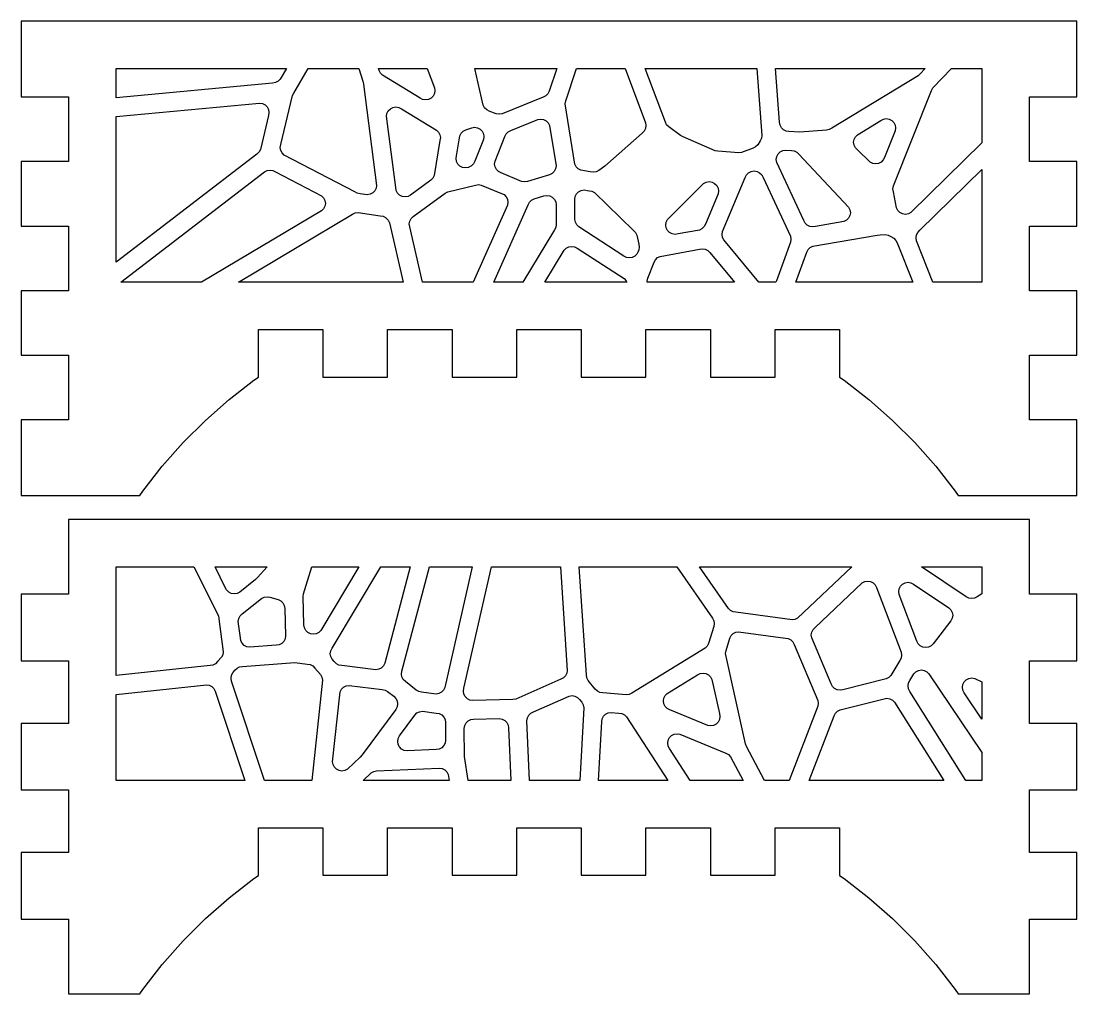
# Model space of a CAD drawing. Header units: metres. Extents: x -57 to 175, y -116 to 104.
# Drawn here: x 62.2 to 175.2, y 0 to 104.1 of the extents above; entities that cross this region are included whole.
import ezdxf

# ---------------------------------------------------------------- set-up
doc = ezdxf.new("R2010")
doc.units = ezdxf.units.M

msp = doc.modelspace()

# ---------------------------------------------------------------- linework, layer by layer
for p, q in [((175.196, 104.14), (62.1665, 104.14)), ((62.1665, 104.14), (62.1665, 96.0261)), ((175.196, 96.0261), (175.196, 104.14)), ((72.3265, 99.06), (90.5714, 99.06)), ((72.3265, 95.9371), (72.3265, 99.06)), ((90.5714, 99.06), (89.8987, 97.9211)), ((91.3588, 96.4429), (92.9047, 99.06)), ((92.9047, 99.06), (98.3169, 99.06)), ((98.3169, 99.06), (98.7557, 97.7024)), ((100.488, 98.8467), (100.419, 99.06)), ((100.419, 99.06), (105.643, 99.06)), ((100.63, 98.5679), (100.488, 98.8467)), ((100.851, 98.3467), (100.63, 98.5679)), ((104.876, 95.8965), (100.851, 98.3467)), ((105.643, 99.06), (106.415, 97.0145)), ((111.649, 95.1475), (110.738, 99.06)), ((110.738, 99.06), (119.508, 99.06)), ((119.508, 99.06), (118.709, 96.6477)), ((120.467, 95.5948), (121.615, 99.06)), ((121.615, 99.06), (126.851, 99.06)), ((126.851, 99.06), (129.016, 93.2653)), ((131.136, 93.3103), (128.988, 99.06)), ((128.988, 99.06), (140.932, 99.06)), ((140.932, 99.06), (141.468, 91.9029)), ((143.373, 93.3159), (142.943, 99.06)), ((142.943, 99.06), (158.954, 99.06)), ((158.423, 98.514), (158.201, 98.2927)), ((158.954, 99.06), (158.423, 98.514)), ((159.772, 97.0031), (161.774, 99.06)), ((161.774, 99.06), (165.036, 99.06)), ((165.036, 99.06), (165.036, 91.1)), ((89.0896, 97.5089), (72.3265, 95.9371)), ((89.3987, 97.5578), (89.0896, 97.5089)), ((89.6774, 97.6999), (89.3987, 97.5578)), ((89.8987, 97.9211), (89.6774, 97.6999)), ((98.7557, 97.7024), (98.8046, 97.3934)), ((98.8046, 97.3934), (100.216, 86.5524)), ((158.201, 98.2927), (148.97, 92.6698)), ((89.9652, 90.9241), (91.2168, 96.1641)), ((91.2168, 96.1641), (91.3588, 96.4429)), ((106.273, 96.1177), (106.052, 95.8965)), ((106.415, 96.3965), (106.273, 96.1177)), ((106.415, 97.0145), (106.464, 96.7055)), ((106.464, 96.7055), (106.415, 96.3965)), ((118.345, 96.1477), (118.066, 96.0056)), ((118.566, 96.3689), (118.345, 96.1477)), ((118.709, 96.6477), (118.566, 96.3689)), ((155.554, 86.4938), (159.63, 96.7243)), ((159.63, 96.7243), (159.772, 97.0031)), ((62.1665, 96.0261), (67.2465, 96.0261)), ((67.2465, 96.0261), (67.2465, 89.1116)), ((72.3265, 93.9196), (87.6984, 95.3609)), ((87.6984, 95.3609), (88.0074, 95.3119)), ((88.0074, 95.3119), (88.2862, 95.1699)), ((88.2862, 95.1699), (88.5074, 94.9487)), ((88.5074, 94.9487), (88.6495, 94.6699)), ((101.977, 94.9086), (102.286, 94.9576)), ((102.286, 94.9576), (102.595, 94.9086)), ((105.155, 95.7545), (104.876, 95.8965)), ((105.464, 95.7055), (105.155, 95.7545)), ((105.773, 95.7545), (105.464, 95.7055)), ((106.052, 95.8965), (105.773, 95.7545)), ((111.791, 94.8688), (111.649, 95.1475)), ((118.066, 96.0056), (113.652, 94.2131)), ((120.418, 95.2858), (120.467, 95.5948)), ((121.456, 88.8242), (120.418, 95.2858)), ((170.117, 89.1116), (170.117, 96.0261)), ((170.117, 96.0261), (175.196, 96.0261)), ((72.3265, 78.3195), (72.3265, 93.9196)), ((88.6495, 94.0519), (87.7797, 90.4102)), ((88.6495, 94.6699), (88.6984, 94.3609)), ((88.6984, 94.3609), (88.6495, 94.0519)), ((101.286, 93.9576), (101.334, 94.2666)), ((102.279, 86.3221), (101.286, 93.9576)), ((101.334, 94.2666), (101.477, 94.5454)), ((101.477, 94.5454), (101.698, 94.7666)), ((101.698, 94.7666), (101.977, 94.9086)), ((102.595, 94.9086), (102.873, 94.7666)), ((102.873, 94.7666), (106.64, 92.4737)), ((112.012, 94.6475), (111.791, 94.8688)), ((112.291, 94.5055), (112.012, 94.6475)), ((113.034, 94.2131), (112.291, 94.5055)), ((113.343, 94.1642), (113.034, 94.2131)), ((113.652, 94.2131), (113.343, 94.1642)), ((109.776, 92.4914), (110.411, 92.7305)), ((110.411, 92.7305), (110.72, 92.7794)), ((110.72, 92.7794), (111.029, 92.7305)), ((111.029, 92.7305), (111.308, 92.5884)), ((114.592, 92.4309), (117.481, 93.6037)), ((117.481, 93.6037), (117.79, 93.6526)), ((117.79, 93.6526), (118.099, 93.6037)), ((118.099, 93.6037), (118.377, 93.4616)), ((118.377, 93.4616), (118.599, 93.2404)), ((118.599, 93.2404), (118.741, 92.9616)), ((118.741, 92.9616), (119.435, 88.6361)), ((129.016, 93.2653), (129.065, 92.9563)), ((129.065, 92.9563), (129.016, 92.6473)), ((131.278, 93.0315), (131.136, 93.3103)), ((131.5, 92.8103), (131.278, 93.0315)), ((132.757, 91.8769), (131.5, 92.8103)), ((143.422, 93.0069), (143.373, 93.3159)), ((143.564, 92.7281), (143.422, 93.0069)), ((143.785, 92.5069), (143.564, 92.7281)), ((151.698, 91.9818), (154.207, 93.5105)), ((154.207, 93.5105), (154.486, 93.6525)), ((154.486, 93.6525), (154.795, 93.7014)), ((154.795, 93.7014), (155.104, 93.6525)), ((155.104, 93.6525), (155.383, 93.5105)), ((155.383, 93.5105), (155.604, 93.2892)), ((155.604, 93.2892), (155.746, 93.0105)), ((155.746, 93.0105), (155.795, 92.7014)), ((155.795, 92.7014), (155.746, 92.3924)), ((106.64, 92.4737), (106.862, 92.2525)), ((106.862, 92.2525), (107.004, 91.9737)), ((107.004, 91.9737), (107.053, 91.6647)), ((107.053, 91.6647), (107.004, 91.3557)), ((108.79, 89.7349), (109.134, 91.8493)), ((109.134, 91.8493), (109.276, 92.1281)), ((109.276, 92.1281), (109.497, 92.3493)), ((109.497, 92.3493), (109.776, 92.4914)), ((111.308, 92.5884), (111.529, 92.3672)), ((111.529, 92.3672), (111.671, 92.0884)), ((111.671, 92.0884), (111.72, 91.7794)), ((111.72, 91.7794), (111.671, 91.4704)), ((112.911, 89.1477), (113.95, 91.7888)), ((113.95, 91.7888), (114.092, 92.0676)), ((114.092, 92.0676), (114.313, 92.2888)), ((114.313, 92.2888), (114.592, 92.4309)), ((128.653, 92.1473), (124.65, 88.6218)), ((128.874, 92.3685), (128.653, 92.1473)), ((129.016, 92.6473), (128.874, 92.3685)), ((133.036, 91.7349), (132.757, 91.8769)), ((136.461, 90.2602), (133.036, 91.7349)), ((141.419, 91.5939), (141.277, 91.3151)), ((141.468, 91.9029), (141.419, 91.5939)), ((144.064, 92.3648), (143.785, 92.5069)), ((144.373, 92.3159), (144.064, 92.3648)), ((145.518, 92.2556), (144.373, 92.3159)), ((148.382, 92.4788), (145.518, 92.2556)), ((148.691, 92.5278), (148.382, 92.4788)), ((148.97, 92.6698), (148.691, 92.5278)), ((151.335, 91.4818), (151.477, 91.7606)), ((151.477, 91.7606), (151.698, 91.9818)), ((155.746, 92.3924), (154.615, 89.554)), ((89.9163, 90.6151), (89.9652, 90.9241)), ((89.9652, 90.3061), (89.9163, 90.6151)), ((107.004, 91.3557), (106.392, 87.6001)), ((111.671, 91.4704), (110.751, 89.1311)), ((140.523, 90.5358), (139.3, 90.0825)), ((140.802, 90.6778), (140.523, 90.5358)), ((141.023, 90.8991), (140.802, 90.6778)), ((141.277, 91.3151), (141.023, 90.8991)), ((151.286, 91.1728), (151.335, 91.4818)), ((151.335, 90.8638), (151.286, 91.1728)), ((151.477, 90.5851), (151.335, 90.8638)), ((151.698, 90.3638), (151.477, 90.5851)), ((165.036, 91.1), (157.432, 83.641)), ((87.4164, 89.9102), (72.3265, 78.3195)), ((87.6376, 90.1314), (87.4164, 89.9102)), ((87.7797, 90.4102), (87.6376, 90.1314)), ((90.1073, 90.0274), (89.9652, 90.3061)), ((90.3285, 89.8061), (90.1073, 90.0274)), ((97.8809, 85.8547), (90.3285, 89.8061)), ((108.741, 89.4259), (108.79, 89.7349)), ((108.79, 89.1169), (108.741, 89.4259)), ((136.77, 90.2113), (136.461, 90.2602)), ((138.991, 90.0335), (136.77, 90.2113)), ((139.3, 90.0825), (138.991, 90.0335)), ((143.013, 89.3293), (143.062, 89.6383)), ((143.062, 89.0203), (143.013, 89.3293)), ((143.062, 89.6383), (143.204, 89.9171)), ((143.204, 89.9171), (143.425, 90.1383)), ((143.425, 90.1383), (143.704, 90.2804)), ((143.704, 90.2804), (144.013, 90.3293)), ((144.013, 90.3293), (144.634, 90.2966)), ((144.634, 90.2966), (144.943, 90.2477)), ((144.943, 90.2477), (145.222, 90.1056)), ((145.222, 90.1056), (145.443, 89.8844)), ((145.443, 89.8844), (150.751, 84.2114)), ((153.077, 89.054), (151.698, 90.3638)), ((154.615, 89.554), (154.473, 89.2752)), ((67.2465, 89.1116), (62.1665, 89.1116)), ((62.1665, 89.1116), (62.1665, 82.1972)), ((88.5052, 88.1516), (88.8142, 88.2005)), ((88.8142, 88.2005), (89.1232, 88.1516)), ((108.932, 88.8381), (108.79, 89.1169)), ((109.153, 88.6169), (108.932, 88.8381)), ((109.432, 88.4749), (109.153, 88.6169)), ((109.741, 88.4259), (109.432, 88.4749)), ((110.05, 88.4749), (109.741, 88.4259)), ((110.109, 88.489), (110.05, 88.4749)), ((110.387, 88.6311), (110.109, 88.489)), ((110.609, 88.8523), (110.387, 88.6311)), ((110.751, 89.1311), (110.609, 88.8523)), ((112.862, 88.8387), (112.911, 89.1477)), ((112.911, 88.5297), (112.862, 88.8387)), ((113.053, 88.2509), (112.911, 88.5297)), ((113.274, 88.0297), (113.053, 88.2509)), ((119.386, 88.3271), (119.244, 88.0483)), ((119.435, 88.6361), (119.386, 88.3271)), ((121.598, 88.5454), (121.456, 88.8242)), ((121.819, 88.3242), (121.598, 88.5454)), ((122.098, 88.1822), (121.819, 88.3242)), ((123.104, 88.0091), (122.098, 88.1822)), ((124.65, 88.6218), (124.001, 88.1511)), ((145.965, 82.8047), (143.062, 89.0203)), ((153.355, 88.912), (153.077, 89.054)), ((153.664, 88.863), (153.355, 88.912)), ((153.973, 88.912), (153.664, 88.863)), ((154.252, 89.054), (153.973, 88.912)), ((154.473, 89.2752), (154.252, 89.054)), ((158.387, 81.746), (165.036, 88.268)), ((165.036, 88.268), (165.036, 76.2)), ((175.196, 89.1116), (170.117, 89.1116)), ((175.196, 82.1972), (175.196, 89.1116)), ((72.8515, 76.2), (88.2264, 88.0096)), ((88.2264, 88.0096), (88.5052, 88.1516)), ((89.1232, 88.1516), (89.402, 88.0096)), ((89.402, 88.0096), (94.3244, 85.4341)), ((106.029, 87.1001), (103.867, 85.5131)), ((106.25, 87.3214), (106.029, 87.1001)), ((106.392, 87.6001), (106.25, 87.3214)), ((113.553, 87.8877), (113.274, 88.0297)), ((115.748, 86.9855), (113.553, 87.8877)), ((118.744, 87.685), (116.366, 86.9855)), ((119.023, 87.8271), (118.744, 87.685)), ((119.244, 88.0483), (119.023, 87.8271)), ((123.413, 87.9601), (123.104, 88.0091)), ((123.722, 88.0091), (123.413, 87.9601)), ((124.001, 88.1511), (123.722, 88.0091)), ((137.258, 81.6062), (139.689, 87.4059)), ((139.689, 87.4059), (139.832, 87.6847)), ((139.832, 87.6847), (140.053, 87.9059)), ((140.053, 87.9059), (140.332, 88.0479)), ((140.332, 88.0479), (140.641, 88.0969)), ((140.641, 88.0969), (140.95, 88.0479)), ((140.95, 88.0479), (141.228, 87.9059)), ((141.228, 87.9059), (141.45, 87.6847)), ((141.45, 87.6847), (141.592, 87.4059)), ((141.592, 87.4059), (144.536, 81.1021)), ((100.025, 85.9646), (99.8034, 85.7433)), ((100.167, 86.2433), (100.025, 85.9646)), ((100.216, 86.5524), (100.167, 86.2433)), ((102.328, 86.0131), (102.279, 86.3221)), ((102.47, 85.7343), (102.328, 86.0131)), ((107.833, 85.8809), (110.807, 86.5934)), ((110.807, 86.5934), (111.116, 86.6423)), ((111.116, 86.6423), (111.425, 86.5934)), ((111.425, 86.5934), (113.592, 85.7031)), ((116.057, 86.9366), (115.748, 86.9855)), ((116.366, 86.9855), (116.057, 86.9366)), ((121.854, 85.8774), (122.133, 86.0194)), ((122.133, 86.0194), (122.442, 86.0684)), ((122.442, 86.0684), (122.751, 86.0194)), ((122.751, 86.0194), (123.263, 85.9314)), ((123.263, 85.9314), (123.541, 85.7894)), ((131.376, 82.899), (135.237, 86.7648)), ((135.237, 86.7648), (135.516, 86.9069)), ((135.516, 86.9069), (135.825, 86.9558)), ((135.825, 86.9558), (136.134, 86.9069)), ((136.134, 86.9069), (136.413, 86.7648)), ((136.413, 86.7648), (136.634, 86.5436)), ((136.634, 86.5436), (136.776, 86.2648)), ((136.776, 86.2648), (136.825, 85.9558)), ((136.825, 85.9558), (136.776, 85.6468)), ((155.505, 86.1848), (155.554, 86.4938)), ((155.554, 85.8758), (155.505, 86.1848)), ((94.3244, 85.4341), (94.5456, 85.2129)), ((94.5456, 85.2129), (94.6877, 84.9341)), ((94.6877, 84.9341), (94.7366, 84.6251)), ((98.1596, 85.7127), (97.8809, 85.8547)), ((98.4686, 85.6637), (98.1596, 85.7127)), ((99.2156, 85.5524), (98.4686, 85.6637)), ((99.5246, 85.6013), (99.2156, 85.5524)), ((99.8034, 85.7433), (99.5246, 85.6013)), ((102.691, 85.5131), (102.47, 85.7343)), ((102.97, 85.3711), (102.691, 85.5131)), ((103.279, 85.3221), (102.97, 85.3711)), ((103.588, 85.3711), (103.279, 85.3221)), ((103.867, 85.5131), (103.588, 85.3711)), ((104.139, 83.2314), (107.554, 85.7388)), ((107.554, 85.7388), (107.833, 85.8809)), ((113.592, 85.7031), (113.87, 85.5611)), ((113.87, 85.5611), (114.092, 85.3398)), ((114.092, 85.3398), (114.234, 85.0611)), ((114.234, 85.0611), (114.283, 84.7521)), ((116.589, 84.7494), (116.81, 84.9706)), ((116.81, 84.9706), (117.089, 85.1127)), ((117.089, 85.1127), (118.138, 85.4213)), ((118.138, 85.4213), (118.447, 85.4702)), ((118.447, 85.4702), (118.756, 85.4213)), ((118.756, 85.4213), (119.035, 85.2793)), ((119.035, 85.2793), (119.256, 85.058)), ((119.256, 85.058), (119.398, 84.7793)), ((119.398, 84.7793), (119.447, 84.4702)), ((121.442, 85.0684), (121.491, 85.3774)), ((121.461, 82.9111), (121.442, 85.0684)), ((121.491, 85.3774), (121.633, 85.6562)), ((121.633, 85.6562), (121.854, 85.8774)), ((123.541, 85.7894), (127.723, 81.7174)), ((136.776, 85.6468), (135.422, 82.4184)), ((155.893, 84.141), (155.554, 85.8758)), ((94.3244, 83.8161), (81.4953, 76.2)), ((94.5456, 84.0374), (94.3244, 83.8161)), ((94.6877, 84.3161), (94.5456, 84.0374)), ((94.7366, 84.6251), (94.6877, 84.3161)), ((97.9401, 83.6033), (98.2491, 83.6523)), ((98.2491, 83.6523), (100.604, 83.3011)), ((114.234, 84.4431), (110.566, 76.2)), ((112.767, 76.2), (116.447, 84.4706)), ((114.283, 84.7521), (114.234, 84.4431)), ((116.447, 84.4706), (116.589, 84.7494)), ((119.447, 84.4702), (119.466, 82.3699)), ((150.751, 84.2114), (150.893, 83.9326)), ((150.893, 83.9326), (150.942, 83.6236)), ((156.035, 83.8622), (155.893, 84.141)), ((156.257, 83.641), (156.035, 83.8622)), ((85.43, 76.2), (97.6613, 83.4613)), ((97.6613, 83.4613), (97.9401, 83.6033)), ((100.604, 83.3011), (100.913, 83.2521)), ((100.913, 83.2521), (101.192, 83.1101)), ((101.192, 83.1101), (101.474, 82.8286)), ((101.474, 82.8286), (101.616, 82.5498)), ((101.616, 82.5498), (103.064, 76.2)), ((103.727, 82.4223), (103.775, 82.7314)), ((103.775, 82.7314), (103.918, 83.0101)), ((103.918, 83.0101), (104.139, 83.2314)), ((121.51, 82.6021), (121.461, 82.9111)), ((121.652, 82.3234), (121.51, 82.6021)), ((131.186, 82.3112), (131.234, 82.6202)), ((131.234, 82.6202), (131.376, 82.899)), ((146.107, 82.5259), (145.965, 82.8047)), ((146.328, 82.3047), (146.107, 82.5259)), ((150.251, 82.6725), (147.225, 82.1626)), ((150.53, 82.8146), (150.251, 82.6725)), ((150.751, 83.0358), (150.53, 82.8146)), ((150.893, 83.3146), (150.751, 83.0358)), ((150.942, 83.6236), (150.893, 83.3146)), ((156.535, 83.499), (156.257, 83.641)), ((156.844, 83.45), (156.535, 83.499)), ((157.153, 83.499), (156.844, 83.45)), ((157.432, 83.641), (157.153, 83.499)), ((62.1665, 82.1972), (67.2465, 82.1972)), ((67.2465, 82.1972), (67.2465, 75.2828)), ((103.775, 82.1133), (103.727, 82.4223)), ((105.123, 76.2), (103.775, 82.1133)), ((119.275, 81.7821), (115.887, 76.2)), ((119.417, 82.0609), (119.275, 81.7821)), ((119.466, 82.3699), (119.417, 82.0609)), ((121.873, 82.1021), (121.652, 82.3234)), ((126.692, 78.9752), (121.873, 82.1021)), ((127.723, 81.7174), (127.944, 81.4962)), ((127.944, 81.4962), (128.086, 81.2174)), ((131.234, 82.0022), (131.186, 82.3112)), ((131.376, 81.7234), (131.234, 82.0022)), ((131.598, 81.5022), (131.376, 81.7234)), ((131.876, 81.3602), (131.598, 81.5022)), ((134.78, 81.7763), (132.495, 81.3602)), ((135.059, 81.9184), (134.78, 81.7763)), ((135.28, 82.1396), (135.059, 81.9184)), ((135.422, 82.4184), (135.28, 82.1396)), ((137.209, 81.2972), (137.258, 81.6062)), ((146.607, 82.1626), (146.328, 82.3047)), ((146.916, 82.1137), (146.607, 82.1626)), ((147.225, 82.1626), (146.916, 82.1137)), ((158.024, 81.246), (158.166, 81.5248)), ((158.166, 81.5248), (158.387, 81.746)), ((170.117, 75.2828), (170.117, 82.1972)), ((170.117, 82.1972), (175.196, 82.1972)), ((128.086, 81.2174), (128.295, 80.2552)), ((128.295, 80.2552), (128.344, 79.9462)), ((132.186, 81.3112), (131.876, 81.3602)), ((132.495, 81.3602), (132.186, 81.3112)), ((137.258, 80.9882), (137.209, 81.2972)), ((137.4, 80.7095), (137.258, 80.9882)), ((141.135, 76.2), (137.4, 80.7095)), ((144.536, 80.4841), (143.024, 76.3233)), ((144.536, 81.1021), (144.585, 80.7931)), ((144.585, 80.7931), (144.536, 80.4841)), ((146.92, 80.0612), (153.828, 81.2251)), ((153.828, 81.2251), (154.137, 81.274)), ((154.137, 81.274), (154.682, 81.2862)), ((154.682, 81.2862), (154.991, 81.2372)), ((154.991, 81.2372), (155.27, 81.0952)), ((155.27, 81.0952), (155.6, 80.8916)), ((155.6, 80.8916), (155.821, 80.6704)), ((155.821, 80.6704), (155.963, 80.3916)), ((155.963, 80.3916), (157.618, 76.2)), ((157.975, 80.937), (158.024, 81.246)), ((158.024, 80.628), (157.975, 80.937)), ((159.772, 76.2), (158.024, 80.628)), ((118.234, 76.2), (120.302, 79.6067)), ((120.302, 79.6067), (120.523, 79.8279)), ((120.523, 79.8279), (120.802, 79.97)), ((120.802, 79.97), (121.111, 80.0189)), ((121.111, 80.0189), (121.42, 79.97)), ((121.42, 79.97), (121.699, 79.8279)), ((121.699, 79.8279), (126.718, 76.5712)), ((128.089, 79.1964), (127.868, 78.9752)), ((128.231, 79.4752), (128.089, 79.1964)), ((128.295, 79.6372), (128.231, 79.4752)), ((128.344, 79.9462), (128.295, 79.6372)), ((130.57, 78.9587), (134.794, 79.7277)), ((134.794, 79.7277), (135.103, 79.7766)), ((135.103, 79.7766), (135.412, 79.7277)), ((135.412, 79.7277), (135.691, 79.5856)), ((135.691, 79.5856), (135.912, 79.3644)), ((135.912, 79.3644), (138.533, 76.2)), ((145.108, 76.2), (146.278, 79.4191)), ((146.278, 79.4191), (146.42, 79.6979)), ((146.42, 79.6979), (146.642, 79.9191)), ((146.642, 79.9191), (146.92, 80.0612)), ((126.971, 78.8331), (126.692, 78.9752)), ((127.28, 78.7842), (126.971, 78.8331)), ((127.589, 78.8331), (127.28, 78.7842)), ((127.868, 78.9752), (127.589, 78.8331)), ((129.252, 76.6099), (129.928, 78.3166)), ((129.928, 78.3166), (130.07, 78.5954)), ((130.07, 78.5954), (130.291, 78.8166)), ((130.291, 78.8166), (130.57, 78.9587)), ((81.4953, 76.2), (72.8515, 76.2)), ((103.064, 76.2), (85.43, 76.2)), ((110.566, 76.2), (105.123, 76.2)), ((115.887, 76.2), (112.767, 76.2)), ((127.015, 76.2), (118.234, 76.2)), ((126.718, 76.5712), (126.939, 76.35)), ((126.939, 76.35), (127.015, 76.2)), ((129.193, 76.2), (129.203, 76.3009)), ((138.533, 76.2), (129.193, 76.2)), ((129.203, 76.3009), (129.252, 76.6099)), ((142.961, 76.2), (141.135, 76.2)), ((143.024, 76.3233), (142.961, 76.2)), ((157.618, 76.2), (145.108, 76.2)), ((165.036, 76.2), (159.772, 76.2)), ((67.2465, 75.2828), (62.1665, 75.2828)), ((62.1665, 75.2828), (62.1665, 68.3683)), ((175.196, 75.2828), (170.117, 75.2828)), ((175.196, 68.3683), (175.196, 75.2828)), ((87.5665, 66.0217), (87.5665, 71.12)), ((87.5665, 71.12), (94.4809, 71.12)), ((94.4809, 71.12), (94.4809, 66.04)), ((101.395, 66.04), (101.395, 71.12)), ((101.395, 71.12), (108.31, 71.12)), ((108.31, 71.12), (108.31, 66.04)), ((115.224, 66.04), (115.224, 71.12)), ((115.224, 71.12), (122.139, 71.12)), ((122.139, 71.12), (122.139, 66.04)), ((129.053, 66.04), (129.053, 71.12)), ((129.053, 71.12), (135.968, 71.12)), ((135.968, 71.12), (135.968, 66.04)), ((142.882, 66.04), (142.882, 71.12)), ((142.882, 71.12), (149.796, 71.12)), ((149.796, 71.12), (149.796, 66.0217)), ((62.1665, 68.3683), (67.2465, 68.3683)), ((67.2465, 68.3683), (67.2465, 61.4539)), ((170.117, 61.4539), (170.117, 68.3683)), ((170.117, 68.3683), (175.196, 68.3683)), ((84.4269, 63.6317), (87.0944, 65.7009)), ((87.0944, 65.7009), (87.5665, 66.0217)), ((94.4809, 66.04), (101.395, 66.04)), ((108.31, 66.04), (115.224, 66.04)), ((122.139, 66.04), (129.053, 66.04)), ((135.968, 66.04), (142.882, 66.04)), ((149.796, 66.0217), (150.269, 65.7009)), ((150.269, 65.7009), (152.936, 63.6317)), ((81.8945, 61.3992), (84.4269, 63.6317)), ((152.936, 63.6317), (155.468, 61.3992)), ((67.2465, 61.4539), (62.1665, 61.4539)), ((62.1665, 61.4539), (62.1665, 53.34)), ((79.5073, 59.012), (81.8945, 61.3992)), ((155.468, 61.3992), (157.856, 59.012)), ((175.196, 61.4539), (170.117, 61.4539)), ((175.196, 53.34), (175.196, 61.4539)), ((77.2748, 56.4796), (79.5073, 59.012)), ((157.856, 59.012), (160.088, 56.4796)), ((75.2056, 53.8121), (77.2748, 56.4796)), ((160.088, 56.4796), (162.157, 53.8121)), ((62.1665, 53.34), (74.8848, 53.34)), ((74.8848, 53.34), (75.2056, 53.8121)), ((162.157, 53.8121), (162.478, 53.34)), ((162.478, 53.34), (175.196, 53.34)), ((170.117, 50.8), (67.2465, 50.8)), ((67.2465, 50.8), (67.2465, 42.7861)), ((170.117, 42.7861), (170.117, 50.8)), ((72.3265, 45.72), (80.6688, 45.72)), ((72.3265, 34.0669), (72.3265, 45.72)), ((80.6688, 45.72), (83.2933, 40.4629)), ((84.0271, 43.5202), (82.9289, 45.72)), ((82.9289, 45.72), (88.4985, 45.72)), ((88.4985, 45.72), (87.4896, 44.5732)), ((92.4014, 42.8406), (93.2848, 45.72)), ((93.2848, 45.72), (98.3278, 45.72)), ((98.3278, 45.72), (94.2508, 38.907)), ((95.4546, 37.0083), (100.668, 45.72)), ((100.668, 45.72), (103.804, 45.72)), ((103.804, 45.72), (101.089, 35.3874)), ((102.94, 34.5486), (105.876, 45.72)), ((105.876, 45.72), (110.458, 45.72)), ((110.458, 45.72), (107.535, 32.7864)), ((109.58, 32.721), (112.517, 45.72)), ((112.517, 45.72), (119.9, 45.72)), ((119.9, 45.72), (120.642, 34.6354)), ((122.684, 34.1456), (121.909, 45.72)), ((121.909, 45.72), (132.365, 45.72)), ((132.365, 45.72), (136.169, 40.2216)), ((137.883, 41.2597), (134.797, 45.72)), ((134.797, 45.72), (151.099, 45.72)), ((151.099, 45.72), (145.29, 40.2227)), ((163.348, 42.5129), (158.557, 45.72)), ((158.557, 45.72), (165.036, 45.72)), ((165.036, 45.72), (165.036, 42.8129)), ((87.2683, 44.3519), (85.5659, 43.0202)), ((87.4896, 44.5732), (87.2683, 44.3519)), ((152.211, 43.9959), (152.49, 44.138)), ((152.49, 44.138), (152.799, 44.1869)), ((152.799, 44.1869), (153.108, 44.138)), ((153.108, 44.138), (153.387, 43.9959)), ((84.1691, 43.2415), (84.0271, 43.5202)), ((84.3904, 43.0202), (84.1691, 43.2415)), ((84.6691, 42.8782), (84.3904, 43.0202)), ((85.5659, 43.0202), (85.2872, 42.8782)), ((147.177, 39.2317), (152.211, 43.9959)), ((153.387, 43.9959), (153.608, 43.7747)), ((153.608, 43.7747), (153.75, 43.4959)), ((153.75, 43.4959), (156.376, 36.5736)), ((156.122, 43.0699), (156.17, 43.3789)), ((156.17, 42.7609), (156.122, 43.0699)), ((156.17, 43.3789), (156.313, 43.6577)), ((156.313, 43.6577), (156.534, 43.8789)), ((156.534, 43.8789), (156.813, 44.0209)), ((156.813, 44.0209), (157.122, 44.0699)), ((157.122, 44.0699), (157.431, 44.0209)), ((157.431, 44.0209), (157.709, 43.8789)), ((157.709, 43.8789), (161.494, 41.3457)), ((67.2465, 42.7861), (62.1665, 42.7861)), ((62.1665, 42.7861), (62.1665, 35.6716)), ((84.9781, 42.8292), (84.6691, 42.8782)), ((85.2872, 42.8782), (84.9781, 42.8292)), ((85.8245, 40.6816), (87.9129, 42.3153)), ((87.9129, 42.3153), (88.1917, 42.4574)), ((88.1917, 42.4574), (88.5007, 42.5063)), ((88.5007, 42.5063), (88.8097, 42.4574)), ((88.8097, 42.4574), (89.697, 42.2149)), ((89.697, 42.2149), (89.9758, 42.0728)), ((89.9758, 42.0728), (90.197, 41.8516)), ((90.197, 41.8516), (90.3391, 41.5728)), ((92.3525, 42.5316), (92.4014, 42.8406)), ((92.4418, 39.4948), (92.3525, 42.5316)), ((158.064, 37.7714), (156.17, 42.7609)), ((163.627, 42.3708), (163.348, 42.5129)), ((163.936, 42.3219), (163.627, 42.3708)), ((164.245, 42.3708), (163.936, 42.3219)), ((164.524, 42.5129), (164.245, 42.3708)), ((165.036, 42.8129), (164.524, 42.5129)), ((175.196, 42.7861), (170.117, 42.7861)), ((175.196, 35.6716), (175.196, 42.7861)), ((90.3391, 41.5728), (90.388, 41.2638)), ((90.388, 41.2638), (90.4744, 38.329)), ((138.105, 41.0385), (137.883, 41.2597)), ((138.383, 40.8965), (138.105, 41.0385)), ((138.692, 40.8475), (138.383, 40.8965)), ((144.702, 40.0318), (138.692, 40.8475)), ((161.494, 41.3457), (161.715, 41.1244)), ((161.715, 41.1244), (161.857, 40.8457)), ((161.857, 40.8457), (161.906, 40.5367)), ((83.2933, 40.4629), (83.3422, 40.1539)), ((83.3422, 40.1539), (83.8007, 36.6202)), ((85.4122, 39.8726), (85.4612, 40.1816)), ((85.6396, 38.1209), (85.4122, 39.8726)), ((85.4612, 40.1816), (85.6032, 40.4604)), ((85.6032, 40.4604), (85.8245, 40.6816)), ((136.169, 40.2216), (136.311, 39.9429)), ((136.311, 39.9429), (136.36, 39.6339)), ((136.36, 39.6339), (136.311, 39.3248)), ((145.011, 40.0807), (144.702, 40.0318)), ((145.29, 40.2227), (145.011, 40.0807)), ((161.715, 39.9489), (159.824, 37.4926)), ((161.857, 40.2276), (161.715, 39.9489)), ((161.906, 40.5367), (161.857, 40.2276)), ((92.4908, 39.1858), (92.4418, 39.4948)), ((92.6328, 38.907), (92.4908, 39.1858)), ((92.854, 38.6858), (92.6328, 38.907)), ((93.1328, 38.5438), (92.854, 38.6858)), ((93.4418, 38.4948), (93.1328, 38.5438)), ((93.7508, 38.5438), (93.4418, 38.4948)), ((94.0296, 38.6858), (93.7508, 38.5438)), ((94.2508, 38.907), (94.0296, 38.6858)), ((136.311, 39.3248), (135.774, 37.5113)), ((138.171, 38.3595), (138.392, 38.5808)), ((138.392, 38.5808), (138.671, 38.7228)), ((138.671, 38.7228), (138.98, 38.7718)), ((138.98, 38.7718), (143.984, 38.0926)), ((146.765, 38.4227), (146.814, 38.7317)), ((146.814, 38.7317), (146.956, 39.0105)), ((146.956, 39.0105), (147.177, 39.2317)), ((85.6885, 37.8119), (85.6396, 38.1209)), ((85.8306, 37.5331), (85.6885, 37.8119)), ((86.0518, 37.3119), (85.8306, 37.5331)), ((86.3306, 37.1698), (86.0518, 37.3119)), ((89.4744, 37.329), (86.6396, 37.1209)), ((89.7834, 37.3779), (89.4744, 37.329)), ((90.0622, 37.52), (89.7834, 37.3779)), ((90.2834, 37.7412), (90.0622, 37.52)), ((90.4254, 38.02), (90.2834, 37.7412)), ((90.4744, 38.329), (90.4254, 38.02)), ((135.774, 37.5113), (135.632, 37.2325)), ((137.635, 36.7507), (138.029, 38.0808)), ((138.029, 38.0808), (138.171, 38.3595)), ((143.984, 38.0926), (144.293, 38.0436)), ((144.293, 38.0436), (144.572, 37.9016)), ((144.572, 37.9016), (144.793, 37.6803)), ((144.793, 37.6803), (144.935, 37.4016)), ((144.935, 37.4016), (147.466, 31.4237)), ((146.814, 38.1137), (146.765, 38.4227)), ((148.894, 33.2004), (146.814, 38.1137)), ((158.206, 37.4926), (158.064, 37.7714)), ((158.427, 37.2714), (158.206, 37.4926)), ((159.824, 37.4926), (159.602, 37.2714)), ((83.7518, 36.3112), (83.6097, 36.0324)), ((83.8007, 36.6202), (83.7518, 36.3112)), ((86.6396, 37.1209), (86.3306, 37.1698)), ((95.2636, 36.4205), (95.3126, 36.7295)), ((95.3126, 36.1115), (95.2636, 36.4205)), ((95.3126, 36.7295), (95.4546, 37.0083)), ((135.411, 37.0113), (127.537, 32.2004)), ((135.632, 37.2325), (135.411, 37.0113)), ((137.586, 36.4417), (137.635, 36.7507)), ((137.635, 36.1326), (137.586, 36.4417)), ((156.376, 36.5736), (156.425, 36.2646)), ((156.425, 36.2646), (156.376, 35.9556)), ((158.706, 37.1293), (158.427, 37.2714)), ((159.015, 37.0804), (158.706, 37.1293)), ((159.324, 37.1293), (159.015, 37.0804)), ((159.602, 37.2714), (159.324, 37.1293)), ((62.1665, 35.6716), (67.2465, 35.6716)), ((67.2465, 35.6716), (67.2465, 28.9572)), ((82.3976, 35.1552), (72.3265, 34.0669)), ((82.7066, 35.2042), (82.3976, 35.1552)), ((82.9854, 35.3462), (82.7066, 35.2042)), ((83.2066, 35.5674), (82.9854, 35.3462)), ((83.6097, 36.0324), (83.2066, 35.5674)), ((85.5606, 35.0047), (85.8696, 35.0536)), ((85.8696, 35.0536), (91.4755, 35.4651)), ((91.4755, 35.4651), (92.7978, 35.2957)), ((92.7978, 35.2957), (93.1068, 35.2468)), ((93.1068, 35.2468), (93.3856, 35.1048)), ((93.3856, 35.1048), (93.6068, 34.8835)), ((95.4546, 35.8327), (95.3126, 36.1115)), ((95.6924, 35.5667), (95.4546, 35.8327)), ((95.9136, 35.3455), (95.6924, 35.5667)), ((96.1924, 35.2035), (95.9136, 35.3455)), ((96.5014, 35.1545), (96.1924, 35.2035)), ((100.138, 34.6964), (96.5014, 35.1545)), ((100.947, 35.1086), (100.726, 34.8874)), ((101.089, 35.3874), (100.947, 35.1086)), ((139.701, 26.7587), (137.635, 36.1326)), ((156.234, 35.6768), (155.291, 34.0952)), ((156.376, 35.9556), (156.234, 35.6768)), ((170.117, 28.9572), (170.117, 35.6716)), ((170.117, 35.6716), (175.196, 35.6716)), ((84.6499, 33.8002), (84.6988, 34.1092)), ((84.6988, 34.1092), (84.8409, 34.388)), ((84.8409, 34.388), (85.0606, 34.6414)), ((85.0606, 34.6414), (85.2818, 34.8626)), ((85.2818, 34.8626), (85.5606, 35.0047)), ((93.6068, 34.8835), (94.2345, 34.1814)), ((94.2345, 34.1814), (94.3765, 33.9026)), ((100.447, 34.7453), (100.138, 34.6964)), ((100.726, 34.8874), (100.447, 34.7453)), ((102.891, 34.2397), (102.94, 34.5486)), ((102.94, 33.9306), (102.891, 34.2397)), ((103.082, 33.6519), (102.94, 33.9306)), ((120.451, 34.0476), (120.23, 33.8264)), ((120.594, 34.3264), (120.451, 34.0476)), ((120.642, 34.6354), (120.594, 34.3264)), ((122.733, 33.8366), (122.684, 34.1456)), ((131.344, 32.1752), (134.585, 34.1553)), ((134.585, 34.1553), (134.863, 34.2973)), ((134.863, 34.2973), (135.172, 34.3463)), ((135.172, 34.3463), (135.481, 34.2973)), ((135.481, 34.2973), (135.76, 34.1553)), ((135.76, 34.1553), (135.981, 33.9341)), ((135.981, 33.9341), (136.124, 33.6553)), ((155.291, 34.0952), (155.07, 33.874)), ((157.312, 33.5641), (157.735, 34.2721)), ((157.735, 34.2721), (157.956, 34.4933)), ((157.956, 34.4933), (158.235, 34.6354)), ((158.235, 34.6354), (158.544, 34.6843)), ((158.544, 34.6843), (158.853, 34.6354)), ((158.853, 34.6354), (159.132, 34.4933)), ((159.132, 34.4933), (159.353, 34.2721)), ((159.353, 34.2721), (165.036, 25.8402)), ((72.3265, 32.0436), (82.0028, 33.0893)), ((82.0028, 33.0893), (82.3118, 33.0403)), ((82.3118, 33.0403), (82.5906, 32.8983)), ((82.5906, 32.8983), (82.8118, 32.6771)), ((84.6988, 33.4912), (84.6499, 33.8002)), ((88.2186, 22.86), (84.6988, 33.4912)), ((94.4255, 33.5936), (93.2729, 22.86)), ((94.3765, 33.9026), (94.4255, 33.5936)), ((96.471, 32.6126), (96.6922, 32.8338)), ((96.6922, 32.8338), (96.971, 32.9759)), ((96.971, 32.9759), (97.28, 33.0248)), ((97.28, 33.0248), (100.815, 32.5795)), ((103.303, 33.4306), (103.082, 33.6519)), ((104.458, 32.503), (103.303, 33.4306)), ((107.535, 32.7864), (107.393, 32.5077)), ((119.951, 33.6844), (115.128, 31.5552)), ((120.23, 33.8264), (119.951, 33.6844)), ((122.875, 33.5579), (122.733, 33.8366)), ((123.638, 32.63), (122.875, 33.5579)), ((136.124, 33.6553), (136.929, 30.0005)), ((149.036, 32.9216), (148.894, 33.2004)), ((149.257, 32.7004), (149.036, 32.9216)), ((154.791, 33.732), (150.154, 32.5584)), ((155.07, 33.874), (154.791, 33.732)), ((157.121, 32.9763), (157.17, 33.2854)), ((157.17, 32.6673), (157.121, 32.9763)), ((157.17, 33.2854), (157.312, 33.5641)), ((162.946, 32.8269), (162.995, 33.1359)), ((162.995, 32.5179), (162.946, 32.8269)), ((162.995, 33.1359), (163.137, 33.4147)), ((163.137, 33.4147), (163.358, 33.6359)), ((163.358, 33.6359), (163.637, 33.778)), ((163.637, 33.778), (163.946, 33.8269)), ((163.946, 33.8269), (164.255, 33.778)), ((164.255, 33.778), (165.036, 33.3913)), ((165.036, 33.3913), (165.036, 29.4207)), ((72.3265, 22.86), (72.3265, 32.0436)), ((82.8118, 32.6771), (82.9538, 32.3983)), ((82.9538, 32.3983), (86.1118, 22.86)), ((95.5101, 24.855), (96.28, 32.0248)), ((96.28, 32.0248), (96.329, 32.3338)), ((96.329, 32.3338), (96.471, 32.6126)), ((100.815, 32.5795), (101.124, 32.5305)), ((101.124, 32.5305), (101.403, 32.3885)), ((101.403, 32.3885), (102.064, 31.8579)), ((102.064, 31.8579), (102.285, 31.6367)), ((104.737, 32.361), (104.458, 32.503)), ((105.046, 32.312), (104.737, 32.361)), ((106.584, 32.0954), (105.046, 32.312)), ((106.893, 32.1444), (106.584, 32.0954)), ((107.172, 32.2864), (106.893, 32.1444)), ((107.393, 32.5077), (107.172, 32.2864)), ((109.531, 32.412), (109.58, 32.721)), ((109.58, 32.103), (109.531, 32.412)), ((109.722, 31.8242), (109.58, 32.103)), ((109.943, 31.603), (109.722, 31.8242)), ((117.011, 30.189), (120.842, 31.8798)), ((120.842, 31.8798), (121.151, 31.9288)), ((121.151, 31.9288), (121.46, 31.8798)), ((121.46, 31.8798), (121.738, 31.7378)), ((121.738, 31.7378), (121.96, 31.5166)), ((123.859, 32.4087), (123.638, 32.63)), ((124.138, 32.2667), (123.859, 32.4087)), ((124.447, 32.2177), (124.138, 32.2667)), ((126.949, 32.0094), (124.447, 32.2177)), ((127.258, 32.0584), (126.949, 32.0094)), ((127.537, 32.2004), (127.258, 32.0584)), ((130.932, 31.3661), (130.981, 31.6752)), ((130.981, 31.6752), (131.123, 31.9539)), ((131.123, 31.9539), (131.344, 32.1752)), ((149.536, 32.5584), (149.257, 32.7004)), ((149.845, 32.5094), (149.536, 32.5584)), ((150.154, 32.5584), (149.845, 32.5094)), ((154.549, 31.6032), (154.858, 31.6521)), ((154.858, 31.6521), (155.167, 31.6032)), ((157.312, 32.3886), (157.17, 32.6673)), ((163.32, 22.86), (157.312, 32.3886)), ((163.137, 32.2391), (162.995, 32.5179)), ((165.036, 29.4207), (163.137, 32.2391)), ((102.285, 31.6367), (102.427, 31.3579)), ((102.427, 30.7399), (102.285, 30.4611)), ((102.427, 31.3579), (102.476, 31.0489)), ((102.476, 31.0489), (102.427, 30.7399)), ((110.222, 31.461), (109.943, 31.603)), ((110.531, 31.412), (110.222, 31.461)), ((114.819, 31.5063), (110.531, 31.412)), ((115.128, 31.5552), (114.819, 31.5063)), ((121.96, 31.5166), (122.209, 31.2131)), ((122.4, 30.6253), (121.984, 22.86)), ((122.209, 31.2131), (122.351, 30.9343)), ((122.351, 30.9343), (122.4, 30.6253)), ((130.981, 31.0571), (130.932, 31.3661)), ((131.123, 30.7784), (130.981, 31.0571)), ((131.344, 30.5571), (131.123, 30.7784)), ((131.623, 30.4151), (131.344, 30.5571)), ((147.466, 30.8056), (144.401, 22.86)), ((147.466, 31.4237), (147.515, 31.1147)), ((147.515, 31.1147), (147.466, 30.8056)), ((149.857, 30.4156), (154.549, 31.6032)), ((155.167, 31.6032), (155.446, 31.4611)), ((155.446, 31.4611), (155.667, 31.2399)), ((155.667, 31.2399), (160.951, 22.86)), ((102.285, 30.4611), (98.6951, 25.577)), ((102.672, 27.6101), (104.317, 29.849)), ((104.317, 29.849), (104.538, 30.0703)), ((104.538, 30.0703), (104.817, 30.2123)), ((104.817, 30.2123), (105.126, 30.2613)), ((105.126, 30.2613), (106.605, 30.0531)), ((106.605, 30.0531), (106.914, 30.0042)), ((106.914, 30.0042), (107.193, 29.8621)), ((107.193, 29.8621), (107.414, 29.6409)), ((107.414, 29.6409), (107.556, 29.3621)), ((110.298, 29.3638), (110.607, 29.4128)), ((110.607, 29.4128), (113.35, 29.473)), ((113.35, 29.473), (113.659, 29.4241)), ((113.659, 29.4241), (113.938, 29.282)), ((116.32, 29.238), (116.369, 29.547)), ((116.369, 29.547), (116.511, 29.8258)), ((116.511, 29.8258), (116.733, 30.047)), ((116.733, 30.047), (117.011, 30.189)), ((124.326, 29.1308), (124.375, 29.4398)), ((124.375, 29.4398), (124.517, 29.7186)), ((124.517, 29.7186), (124.738, 29.9398)), ((124.738, 29.9398), (125.017, 30.0818)), ((125.017, 30.0818), (125.326, 30.1308)), ((125.326, 30.1308), (126.169, 30.0606)), ((126.169, 30.0606), (126.478, 30.0116)), ((126.478, 30.0116), (126.757, 29.8696)), ((126.757, 29.8696), (126.978, 29.6484)), ((126.978, 29.6484), (131.414, 22.86)), ((135.669, 28.7404), (131.623, 30.4151)), ((136.929, 30.0005), (136.978, 29.6915)), ((136.978, 29.6915), (136.929, 29.3824)), ((146.548, 22.86), (149.215, 29.7735)), ((149.215, 29.7735), (149.357, 30.0523)), ((149.357, 30.0523), (149.578, 30.2735)), ((149.578, 30.2735), (149.857, 30.4156)), ((67.2465, 28.9572), (62.1665, 28.9572)), ((62.1665, 28.9572), (62.1665, 21.8428)), ((107.556, 29.3621), (107.605, 29.0531)), ((107.605, 29.0531), (107.611, 27.162)), ((109.607, 28.4128), (109.656, 28.7218)), ((109.617, 25.4121), (109.607, 28.4128)), ((109.656, 28.7218), (109.798, 29.0005)), ((109.798, 29.0005), (110.019, 29.2218)), ((110.019, 29.2218), (110.298, 29.3638)), ((113.938, 29.282), (114.159, 29.0608)), ((114.159, 29.0608), (114.301, 28.782)), ((114.301, 28.782), (114.35, 28.473)), ((114.35, 28.473), (114.598, 22.86)), ((116.602, 22.86), (116.32, 29.238)), ((123.99, 22.86), (124.326, 29.1308)), ((135.978, 28.6915), (135.669, 28.7404)), ((136.287, 28.7404), (135.978, 28.6915)), ((136.566, 28.8824), (136.287, 28.7404)), ((136.787, 29.1037), (136.566, 28.8824)), ((136.929, 29.3824), (136.787, 29.1037)), ((175.196, 28.9572), (170.117, 28.9572)), ((175.196, 21.8428), (175.196, 28.9572)), ((102.481, 27.0223), (102.53, 27.3313)), ((102.53, 27.3313), (102.672, 27.6101)), ((107.611, 27.162), (107.562, 26.853)), ((131.395, 26.8454), (131.444, 27.1544)), ((131.444, 27.1544), (131.586, 27.4332)), ((131.586, 27.4332), (131.807, 27.6544)), ((131.807, 27.6544), (132.086, 27.7965)), ((132.086, 27.7965), (132.395, 27.8454)), ((132.395, 27.8454), (132.704, 27.7965)), ((132.704, 27.7965), (137.629, 25.7577)), ((102.53, 26.7133), (102.481, 27.0223)), ((102.672, 26.4346), (102.53, 26.7133)), ((102.893, 26.2133), (102.672, 26.4346)), ((103.172, 26.0713), (102.893, 26.2133)), ((103.481, 26.0223), (103.172, 26.0713)), ((106.611, 26.162), (103.481, 26.0223)), ((106.92, 26.211), (106.611, 26.162)), ((107.199, 26.353), (106.92, 26.211)), ((107.42, 26.5742), (107.199, 26.353)), ((107.562, 26.853), (107.42, 26.5742)), ((131.444, 26.5364), (131.395, 26.8454)), ((131.586, 26.2577), (131.444, 26.5364)), ((133.806, 22.86), (131.586, 26.2577)), ((139.843, 26.4799), (139.701, 26.7587)), ((141.736, 22.86), (139.843, 26.4799)), ((98.4738, 25.3558), (97.0979, 24.046)), ((98.6951, 25.577), (98.4738, 25.3558)), ((110.026, 22.86), (109.617, 25.4121)), ((137.629, 25.7577), (137.908, 25.6156)), ((137.908, 25.6156), (138.129, 25.3944)), ((138.129, 25.3944), (139.455, 22.86)), ((165.036, 25.8402), (165.036, 22.86)), ((95.5591, 24.546), (95.5101, 24.855)), ((95.7011, 24.2672), (95.5591, 24.546)), ((95.9223, 24.046), (95.7011, 24.2672)), ((96.2011, 23.904), (95.9223, 24.046)), ((96.5101, 23.855), (96.2011, 23.904)), ((96.8191, 23.904), (96.5101, 23.855)), ((97.0979, 24.046), (96.8191, 23.904)), ((99.6421, 23.6824), (99.9209, 23.8244)), ((99.9209, 23.8244), (100.23, 23.8734)), ((100.23, 23.8734), (106.925, 24.1721)), ((106.925, 24.1721), (107.234, 24.1231)), ((107.234, 24.1231), (107.513, 23.9811)), ((107.513, 23.9811), (107.734, 23.7598)), ((107.734, 23.7598), (107.876, 23.4811)), ((86.1118, 22.86), (72.3265, 22.86)), ((93.2729, 22.86), (88.2186, 22.86)), ((98.7782, 22.86), (99.6421, 23.6824)), ((107.976, 22.86), (98.7782, 22.86)), ((107.876, 23.4811), (107.976, 22.86)), ((114.598, 22.86), (110.026, 22.86)), ((121.984, 22.86), (116.602, 22.86)), ((131.414, 22.86), (123.99, 22.86)), ((139.455, 22.86), (133.806, 22.86)), ((144.401, 22.86), (141.736, 22.86)), ((160.951, 22.86), (146.548, 22.86)), ((165.036, 22.86), (163.32, 22.86)), ((62.1665, 21.8428), (67.2465, 21.8428)), ((67.2465, 21.8428), (67.2465, 15.1283)), ((170.117, 15.1283), (170.117, 21.8428)), ((170.117, 21.8428), (175.196, 21.8428)), ((87.5665, 12.6817), (87.5665, 17.78)), ((87.5665, 17.78), (94.4809, 17.78)), ((94.4809, 17.78), (94.4809, 12.7)), ((101.395, 12.7), (101.395, 17.78)), ((101.395, 17.78), (108.31, 17.78)), ((108.31, 17.78), (108.31, 12.7)), ((115.224, 12.7), (115.224, 17.78)), ((115.224, 17.78), (122.139, 17.78)), ((122.139, 17.78), (122.139, 12.7)), ((129.053, 12.7), (129.053, 17.78)), ((129.053, 17.78), (135.968, 17.78)), ((135.968, 17.78), (135.968, 12.7)), ((142.882, 12.7), (142.882, 17.78)), ((142.882, 17.78), (149.796, 17.78)), ((149.796, 17.78), (149.796, 12.6817)), ((67.2465, 15.1283), (62.1665, 15.1283)), ((62.1665, 15.1283), (62.1665, 8.01389)), ((175.196, 15.1283), (170.117, 15.1283)), ((175.196, 8.01389), (175.196, 15.1283)), ((87.0944, 12.3609), (87.5665, 12.6817)), ((94.4809, 12.7), (101.395, 12.7)), ((108.31, 12.7), (115.224, 12.7)), ((122.139, 12.7), (129.053, 12.7)), ((135.968, 12.7), (142.882, 12.7)), ((149.796, 12.6817), (150.269, 12.3609)), ((84.4269, 10.2917), (87.0944, 12.3609)), ((150.269, 12.3609), (152.936, 10.2917)), ((81.8945, 8.05916), (84.4269, 10.2917)), ((152.936, 10.2917), (155.468, 8.05916)), ((62.1665, 8.01389), (67.2465, 8.01389)), ((67.2465, 8.01389), (67.2465, 0)), ((79.5073, 5.67198), (81.8945, 8.05916)), ((155.468, 8.05916), (157.856, 5.67198)), ((170.117, 0), (170.117, 8.01389)), ((170.117, 8.01389), (175.196, 8.01389)), ((77.2748, 3.13962), (79.5073, 5.67198)), ((157.856, 5.67198), (160.088, 3.13962)), ((75.2056, 0.47208), (77.2748, 3.13962)), ((160.088, 3.13962), (162.157, 0.47208)), ((67.2465, 0), (74.8848, 0)), ((74.8848, 0), (75.2056, 0.47208)), ((162.157, 0.47208), (162.478, 0)), ((162.478, 0), (170.117, 0))]:
    msp.add_line(p, q)

doc.saveas('drawing.dxf')
